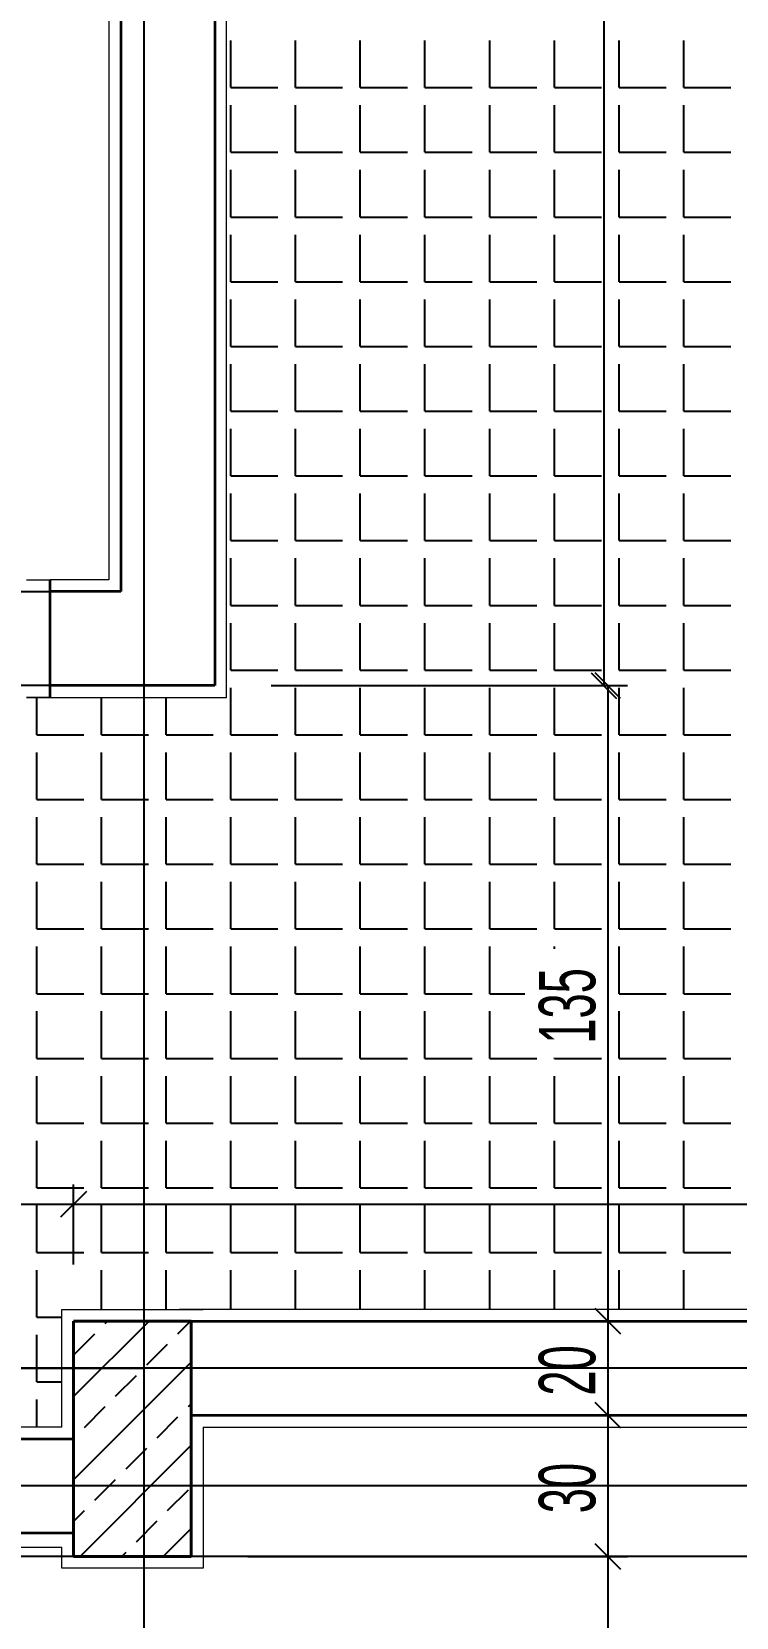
# Model space of a CAD drawing. Header units: inches. Extents: x -7543 to -822, y 102837 to 190349.
# Drawn here: x -836.43296 to -836.41799, y 102836.9112 to 102836.94489 of the extents above; entities that cross this region are included whole.
import ezdxf

# ---------------------------------------------------------------- set-up
doc = ezdxf.new("R2010")
doc.units = ezdxf.units.IN
doc.header["$MEASUREMENT"] = 0
doc.linetypes.add('DASHDOTX2', pattern=[2, 1, -0.5, 0, -0.5])
doc.layers.get('Defpoints').update_dxf_attribs({"lineweight": 25})
for name, color, linetype, lineweight in [('AKS', 1, 'Continuous', 25), ('ICOL', 55, 'Continuous', 25), ('KOLON', 2, 'Continuous', 40), ('SIVA', 150, 'Continuous', 15), ('TARAMA', 8, 'Continuous', 25)]:
    doc.layers.add(name, color=color, linetype=linetype, lineweight=lineweight)
doc.layers.add('DUVAR', color=7, linetype='Continuous', lineweight=35, true_color=0xfc4642)
doc.layers.add('KAPI', color=7, linetype='Continuous', lineweight=18, true_color=0xffb360)
doc.styles.add('OLCU', font='tromand.shx', dxfattribs={"width": 0.6, "height": 12})

msp = doc.modelspace()

# ---------------------------------------------------------------- linework, layer by layer
at = {"layer": 'AKS', "linetype": 'DASHDOTX2', "ltscale": 10}
for p, q in [((-836.4305718610788, 102836.7964196347), (-836.4305718610788, 102837.0303757568)), ((-836.761077946379, 102836.9164930621), (-836.4305718610788, 102836.9164930621)), ((-836.3421897165874, 102836.9164930621), (-836.4982301355558, 102836.9164930621)), ((-836.3421897165874, 102836.9139930621), (-836.5470718610787, 102836.9139930621)), ((-836.3421897165874, 102836.9124930621), (-836.5470718610787, 102836.9124930621))]:
    msp.add_line(p, q, dxfattribs=at)
at = {"layer": 'Defpoints', "color": 3}
for p, q in [((-836.4290718785708, 102836.9874931514), (-836.4290718785708, 102836.9309935745)), ((-836.4310718785708, 102836.9329935745), (-836.4310718785708, 102836.9609935745)), ((-836.4525718610785, 102836.9329935745), (-836.4325718610785, 102836.9329935745)), ((-836.4325718610785, 102836.9329935745), (-836.4310718785708, 102836.9329935745)), ((-836.4325718610785, 102836.9309935745), (-836.4525718610785, 102836.9309935745)), ((-836.4290718785708, 102836.9309935745), (-836.4325718610785, 102836.9309935745)), ((-836.4320718610787, 102836.9149930621), (-836.4320718610787, 102836.9174930621)), ((-836.4320718610787, 102836.9174930621), (-836.4295718610788, 102836.9174930621)), ((-836.4295718610788, 102836.9174930621), (-836.4015718610788, 102836.9174930621)), ((-836.4015718610788, 102836.9154930621), (-836.4295718610788, 102836.9154930621)), ((-836.4295718610788, 102836.9154930621), (-836.4295718610788, 102836.9124930621)), ((-836.4545718610785, 102836.9149930621), (-836.4320718610787, 102836.9149930621)), ((-836.4320718610787, 102836.9129930621), (-836.4545718610785, 102836.9129930621)), ((-836.4320718610787, 102836.9124930621), (-836.4320718610787, 102836.9129930621)), ((-836.4295718610788, 102836.9124930621), (-836.4320718610787, 102836.9124930621))]:
    msp.add_line(p, q, dxfattribs=at)
at = {"layer": 'Defpoints'}
for p, q in [((-836.4525718610785, 102836.9329935745), (-836.4325718610785, 102836.9329935745)), ((-836.4325718610785, 102836.9309935745), (-836.4525718610785, 102836.9309935745))]:
    msp.add_line(p, q, dxfattribs=at)
at = {"layer": 'DUVAR'}
for p, q in [((-836.4290718785708, 102836.9874930621), (-836.4290718785708, 102836.9309935745)), ((-836.4310718785708, 102836.9609935745), (-836.4310718785708, 102836.9329935745)), ((-836.4325718610785, 102836.9307435745), (-836.4325718610785, 102836.9332435745)), ((-836.4310718785708, 102836.9329935745), (-836.4325718610785, 102836.9329935745)), ((-836.4290718785708, 102836.9309935745), (-836.4325718610785, 102836.9309935745)), ((-836.4295718610786, 102836.9174930621), (-836.4015718610785, 102836.9174930621)), ((-836.4295718610786, 102836.9154930621), (-836.4015718610785, 102836.9154930621)), ((-836.4545718610785, 102836.9149930621), (-836.4320718610785, 102836.9149930621)), ((-836.4545718610785, 102836.9129930621), (-836.4320718610785, 102836.9129930621))]:
    msp.add_line(p, q, dxfattribs=at)
at = {"layer": 'ICOL'}
for p, q in [((-836.4208007992792, 102836.9874931514), (-836.4208007992792, 102836.9309935745)), ((-836.4210707992792, 102836.9312635745), (-836.4205307992792, 102836.9307235745)), ((-836.4204507992793, 102836.9307235745), (-836.4209907992793, 102836.9312635745)), ((-836.4278718785708, 102836.9309935745), (-836.4203807992792, 102836.9309935745)), ((-836.4278718785708, 102836.9309935745), (-836.4203007992792, 102836.9309935745)), ((-836.4207207992793, 102836.9309935745), (-836.4207207992793, 102836.9174930621)), ((-836.4323418610787, 102836.9197068815), (-836.4318018610787, 102836.9202468815)), ((-836.4318018610787, 102836.9202468815), (-836.4323418610787, 102836.9197068815)), ((-836.4320718610787, 102836.9186930621), (-836.4320718610787, 102836.9203968815)), ((-836.4320718610787, 102836.9186930621), (-836.4320718610787, 102836.9203968815)), ((-836.4545718610785, 102836.9199768815), (-836.4320718610787, 102836.9199768815)), ((-836.4320718610787, 102836.9199768815), (-836.4015718610788, 102836.9199768815)), ((-836.4209907992793, 102836.9177630621), (-836.4204507992793, 102836.9172230621)), ((-836.4204507992793, 102836.9172230621), (-836.4209907992793, 102836.9177630621)), ((-836.4214018583729, 102836.9174930621), (-836.4211407992792, 102836.9174930621)), ((-836.4214018583729, 102836.9174930621), (-836.4211407992792, 102836.9174930621)), ((-836.4207207992793, 102836.9174930621), (-836.4207207992793, 102836.9154930621)), ((-836.4209907992793, 102836.9157630621), (-836.4204507992793, 102836.9152230621)), ((-836.4204507992793, 102836.9152230621), (-836.4209907992793, 102836.9157630621)), ((-836.4213018028335, 102836.9154930621), (-836.4211407992792, 102836.9154930621)), ((-836.4213018028335, 102836.9154930621), (-836.4211407992792, 102836.9154930621)), ((-836.4207207992793, 102836.9154930621), (-836.4207207992793, 102836.9124930621)), ((-836.4283718610787, 102836.9124930621), (-836.4203007992792, 102836.9124930621)), ((-836.4283718610787, 102836.9124930621), (-836.4203007992792, 102836.9124930621)), ((-836.4209907992793, 102836.9127630621), (-836.4204507992793, 102836.9122230621)), ((-836.4204507992793, 102836.9122230621), (-836.4209907992793, 102836.9127630621)), ((-836.4207207992793, 102836.9124930621), (-836.4207207992793, 102836.8924930621))]:
    msp.add_line(p, q, dxfattribs=at)
at = {"layer": 'KAPI'}
for p, q in [((-836.4330718610786, 102836.9332435745), (-836.4325718610785, 102836.9332435745)), ((-836.4325718610785, 102836.9307435745), (-836.4330718610786, 102836.9307435745)), ((-836.4330718610786, 102836.9307435745), (-836.4325718610785, 102836.9307435745))]:
    msp.add_line(p, q, dxfattribs=at)
at = {"layer": 'KOLON'}
for p, q in [((-836.4320718610787, 102836.9174930621), (-836.4295718610788, 102836.9174930621)), ((-836.4320718610787, 102836.9124930621), (-836.4320718610787, 102836.9174930621)), ((-836.4295718610788, 102836.9174930621), (-836.4295718610788, 102836.9124930621)), ((-836.4295718610788, 102836.9124930621), (-836.4320718610787, 102836.9124930621))]:
    msp.add_line(p, q, dxfattribs=at)
at = {"layer": 'SIVA'}
for p, q in [((-836.4288218785708, 102836.9307435745), (-836.4288218785708, 102836.9871931514)), ((-836.4313218785708, 102836.9607435745), (-836.4313218785708, 102836.9332435745)), ((-836.4313218785708, 102836.9332435745), (-836.4325718610785, 102836.9332435745)), ((-836.4325718610785, 102836.9307435745), (-836.4288218785708, 102836.9307435745)), ((-836.4323218610788, 102836.9177430621), (-836.4293218610787, 102836.9177430621)), ((-836.4323218610787, 102836.9152430621), (-836.4323218610788, 102836.9177430621)), ((-836.4018218610787, 102836.9177430621), (-836.4298218610787, 102836.9177430621)), ((-836.4323218610787, 102836.9152430621), (-836.4543218610786, 102836.9152430621)), ((-836.4293218610787, 102836.9152430621), (-836.4293218610787, 102836.9122430621)), ((-836.4293218610787, 102836.9152430621), (-836.4013218610787, 102836.9152430621)), ((-836.4597718610787, 102836.9126930621), (-836.4323218610788, 102836.9126930621)), ((-836.4323218610788, 102836.9122430621), (-836.4323218610788, 102836.9126930621)), ((-836.4293218610787, 102836.9122430621), (-836.4323218610788, 102836.9122430621))]:
    msp.add_line(p, q, dxfattribs=at)
at = {"layer": 'TARAMA'}
for p, q in [((-836.4287292291789, 102836.9436994728), (-836.4287292291789, 102836.9446994728)), ((-836.427354229179, 102836.9436994728), (-836.427354229179, 102836.9446994728)), ((-836.4259792291789, 102836.9436994728), (-836.4259792291789, 102836.9446994728)), ((-836.424604229179, 102836.9436994728), (-836.424604229179, 102836.9446994728)), ((-836.4232292291789, 102836.9436994728), (-836.4232292291789, 102836.9446994728)), ((-836.421854229179, 102836.9436994728), (-836.421854229179, 102836.9446994728)), ((-836.4204792291789, 102836.9436994728), (-836.4204792291789, 102836.9446994728)), ((-836.4191042291789, 102836.9436994728), (-836.4191042291789, 102836.9446994728)), ((-836.4287292291789, 102836.9436994728), (-836.4277292291789, 102836.9436994728)), ((-836.427354229179, 102836.9436994728), (-836.426354229179, 102836.9436994728)), ((-836.4259792291789, 102836.9436994728), (-836.4249792291789, 102836.9436994728)), ((-836.424604229179, 102836.9436994728), (-836.4236042291789, 102836.9436994728)), ((-836.4232292291789, 102836.9436994728), (-836.4222292291789, 102836.9436994728)), ((-836.421854229179, 102836.9436994728), (-836.420854229179, 102836.9436994728)), ((-836.4204792291789, 102836.9436994728), (-836.4194792291789, 102836.9436994728)), ((-836.4191042291789, 102836.9436994728), (-836.4181042291789, 102836.9436994728)), ((-836.4287292291789, 102836.9423244728), (-836.4287292291789, 102836.9433244728)), ((-836.427354229179, 102836.9423244728), (-836.427354229179, 102836.9433244728)), ((-836.4259792291789, 102836.9423244728), (-836.4259792291789, 102836.9433244728)), ((-836.424604229179, 102836.9423244728), (-836.424604229179, 102836.9433244728)), ((-836.4232292291789, 102836.9423244728), (-836.4232292291789, 102836.9433244728)), ((-836.421854229179, 102836.9423244728), (-836.421854229179, 102836.9433244728)), ((-836.4204792291789, 102836.9423244728), (-836.4204792291789, 102836.9433244728)), ((-836.4191042291789, 102836.9423244728), (-836.4191042291789, 102836.9433244728)), ((-836.4287292291789, 102836.9423244728), (-836.4277292291789, 102836.9423244728)), ((-836.427354229179, 102836.9423244728), (-836.426354229179, 102836.9423244728)), ((-836.4259792291789, 102836.9423244728), (-836.4249792291789, 102836.9423244728)), ((-836.424604229179, 102836.9423244728), (-836.4236042291789, 102836.9423244728)), ((-836.4232292291789, 102836.9423244728), (-836.4222292291789, 102836.9423244728)), ((-836.421854229179, 102836.9423244728), (-836.420854229179, 102836.9423244728)), ((-836.4204792291789, 102836.9423244728), (-836.4194792291789, 102836.9423244728)), ((-836.4191042291789, 102836.9423244728), (-836.4181042291789, 102836.9423244728)), ((-836.4287292291789, 102836.9409494728), (-836.4287292291789, 102836.9419494728)), ((-836.427354229179, 102836.9409494728), (-836.427354229179, 102836.9419494728)), ((-836.4259792291789, 102836.9409494728), (-836.4259792291789, 102836.9419494728)), ((-836.424604229179, 102836.9409494728), (-836.424604229179, 102836.9419494728)), ((-836.4232292291789, 102836.9409494728), (-836.4232292291789, 102836.9419494728)), ((-836.421854229179, 102836.9409494728), (-836.421854229179, 102836.9419494728)), ((-836.4204792291789, 102836.9409494728), (-836.4204792291789, 102836.9419494728)), ((-836.4191042291789, 102836.9409494728), (-836.4191042291789, 102836.9419494728)), ((-836.4287292291789, 102836.9409494728), (-836.4277292291789, 102836.9409494728)), ((-836.427354229179, 102836.9409494728), (-836.426354229179, 102836.9409494728)), ((-836.4259792291789, 102836.9409494728), (-836.4249792291789, 102836.9409494728)), ((-836.424604229179, 102836.9409494728), (-836.4236042291789, 102836.9409494728)), ((-836.4232292291789, 102836.9409494728), (-836.4222292291789, 102836.9409494728)), ((-836.421854229179, 102836.9409494728), (-836.420854229179, 102836.9409494728)), ((-836.4204792291789, 102836.9409494728), (-836.4194792291789, 102836.9409494728)), ((-836.4191042291789, 102836.9409494728), (-836.4181042291789, 102836.9409494728)), ((-836.4287292291789, 102836.9395744728), (-836.4287292291789, 102836.9405744728)), ((-836.427354229179, 102836.9395744728), (-836.427354229179, 102836.9405744728)), ((-836.4259792291789, 102836.9395744728), (-836.4259792291789, 102836.9405744728)), ((-836.424604229179, 102836.9395744728), (-836.424604229179, 102836.9405744728)), ((-836.4232292291789, 102836.9395744728), (-836.4232292291789, 102836.9405744728)), ((-836.421854229179, 102836.9395744728), (-836.421854229179, 102836.9405744728)), ((-836.4204792291789, 102836.9395744728), (-836.4204792291789, 102836.9405744728)), ((-836.4191042291789, 102836.9395744728), (-836.4191042291789, 102836.9405744728)), ((-836.4287292291789, 102836.9395744728), (-836.4277292291789, 102836.9395744728)), ((-836.427354229179, 102836.9395744728), (-836.426354229179, 102836.9395744728)), ((-836.4259792291789, 102836.9395744728), (-836.4249792291789, 102836.9395744728)), ((-836.424604229179, 102836.9395744728), (-836.4236042291789, 102836.9395744728)), ((-836.4232292291789, 102836.9395744728), (-836.4222292291789, 102836.9395744728)), ((-836.421854229179, 102836.9395744728), (-836.420854229179, 102836.9395744728)), ((-836.4204792291789, 102836.9395744728), (-836.4194792291789, 102836.9395744728)), ((-836.4191042291789, 102836.9395744728), (-836.4181042291789, 102836.9395744728)), ((-836.4287292291789, 102836.9381994728), (-836.4287292291789, 102836.9391994728)), ((-836.427354229179, 102836.9381994728), (-836.427354229179, 102836.9391994728)), ((-836.4259792291789, 102836.9381994728), (-836.4259792291789, 102836.9391994728)), ((-836.424604229179, 102836.9381994728), (-836.424604229179, 102836.9391994728)), ((-836.4232292291789, 102836.9381994728), (-836.4232292291789, 102836.9391994728)), ((-836.421854229179, 102836.9381994728), (-836.421854229179, 102836.9391994728)), ((-836.4204792291789, 102836.9381994728), (-836.4204792291789, 102836.9391994728)), ((-836.4191042291789, 102836.9381994728), (-836.4191042291789, 102836.9391994728)), ((-836.4287292291789, 102836.9381994728), (-836.4277292291789, 102836.9381994728)), ((-836.427354229179, 102836.9381994728), (-836.426354229179, 102836.9381994728)), ((-836.4259792291789, 102836.9381994728), (-836.4249792291789, 102836.9381994728)), ((-836.424604229179, 102836.9381994728), (-836.4236042291789, 102836.9381994728)), ((-836.4232292291789, 102836.9381994728), (-836.4222292291789, 102836.9381994728)), ((-836.421854229179, 102836.9381994728), (-836.420854229179, 102836.9381994728)), ((-836.4204792291789, 102836.9381994728), (-836.4194792291789, 102836.9381994728)), ((-836.4191042291789, 102836.9381994728), (-836.4181042291789, 102836.9381994728)), ((-836.4287292291789, 102836.9368244728), (-836.4287292291789, 102836.9378244728)), ((-836.427354229179, 102836.9368244728), (-836.427354229179, 102836.9378244728)), ((-836.4259792291789, 102836.9368244728), (-836.4259792291789, 102836.9378244728)), ((-836.424604229179, 102836.9368244728), (-836.424604229179, 102836.9378244728)), ((-836.4232292291789, 102836.9368244728), (-836.4232292291789, 102836.9378244728)), ((-836.421854229179, 102836.9368244728), (-836.421854229179, 102836.9378244728)), ((-836.4204792291789, 102836.9368244728), (-836.4204792291789, 102836.9378244728)), ((-836.4191042291789, 102836.9368244728), (-836.4191042291789, 102836.9378244728)), ((-836.4287292291789, 102836.9368244728), (-836.4277292291789, 102836.9368244728)), ((-836.427354229179, 102836.9368244728), (-836.426354229179, 102836.9368244728)), ((-836.4259792291789, 102836.9368244728), (-836.4249792291789, 102836.9368244728)), ((-836.424604229179, 102836.9368244728), (-836.4236042291789, 102836.9368244728)), ((-836.4232292291789, 102836.9368244728), (-836.4222292291789, 102836.9368244728)), ((-836.421854229179, 102836.9368244728), (-836.420854229179, 102836.9368244728)), ((-836.4204792291789, 102836.9368244728), (-836.4194792291789, 102836.9368244728)), ((-836.4191042291789, 102836.9368244728), (-836.4181042291789, 102836.9368244728)), ((-836.4287292291789, 102836.9354494728), (-836.4287292291789, 102836.9364494728)), ((-836.427354229179, 102836.9354494728), (-836.427354229179, 102836.9364494728)), ((-836.4259792291789, 102836.9354494728), (-836.4259792291789, 102836.9364494728)), ((-836.424604229179, 102836.9354494728), (-836.424604229179, 102836.9364494728)), ((-836.4232292291789, 102836.9354494728), (-836.4232292291789, 102836.9364494728)), ((-836.421854229179, 102836.9354494728), (-836.421854229179, 102836.9364494728)), ((-836.4204792291789, 102836.9354494728), (-836.4204792291789, 102836.9364494728)), ((-836.4191042291789, 102836.9354494728), (-836.4191042291789, 102836.9364494728)), ((-836.4287292291789, 102836.9354494728), (-836.4277292291789, 102836.9354494728)), ((-836.427354229179, 102836.9354494728), (-836.426354229179, 102836.9354494728)), ((-836.4259792291789, 102836.9354494728), (-836.4249792291789, 102836.9354494728)), ((-836.424604229179, 102836.9354494728), (-836.4236042291789, 102836.9354494728)), ((-836.4232292291789, 102836.9354494728), (-836.4222292291789, 102836.9354494728)), ((-836.421854229179, 102836.9354494728), (-836.420854229179, 102836.9354494728)), ((-836.4204792291789, 102836.9354494728), (-836.4194792291789, 102836.9354494728)), ((-836.4191042291789, 102836.9354494728), (-836.4181042291789, 102836.9354494728)), ((-836.4287292291789, 102836.9340744728), (-836.4287292291789, 102836.9350744728)), ((-836.427354229179, 102836.9340744728), (-836.427354229179, 102836.9350744728)), ((-836.4259792291789, 102836.9340744728), (-836.4259792291789, 102836.9350744728)), ((-836.424604229179, 102836.9340744728), (-836.424604229179, 102836.9350744728)), ((-836.4232292291789, 102836.9340744728), (-836.4232292291789, 102836.9350744728)), ((-836.421854229179, 102836.9340744728), (-836.421854229179, 102836.9350744728)), ((-836.4204792291789, 102836.9340744728), (-836.4204792291789, 102836.9350744728)), ((-836.4191042291789, 102836.9340744728), (-836.4191042291789, 102836.9350744728)), ((-836.4287292291789, 102836.9340744728), (-836.4277292291789, 102836.9340744728)), ((-836.427354229179, 102836.9340744728), (-836.426354229179, 102836.9340744728)), ((-836.4259792291789, 102836.9340744728), (-836.4249792291789, 102836.9340744728)), ((-836.424604229179, 102836.9340744728), (-836.4236042291789, 102836.9340744728)), ((-836.4232292291789, 102836.9340744728), (-836.4222292291789, 102836.9340744728)), ((-836.421854229179, 102836.9340744728), (-836.420854229179, 102836.9340744728)), ((-836.4204792291789, 102836.9340744728), (-836.4194792291789, 102836.9340744728)), ((-836.4191042291789, 102836.9340744728), (-836.4181042291789, 102836.9340744728)), ((-836.4287292291789, 102836.9326994728), (-836.4287292291789, 102836.9336994728)), ((-836.427354229179, 102836.9326994728), (-836.427354229179, 102836.9336994728)), ((-836.4259792291789, 102836.9326994728), (-836.4259792291789, 102836.9336994728)), ((-836.424604229179, 102836.9326994728), (-836.424604229179, 102836.9336994728)), ((-836.4232292291789, 102836.9326994728), (-836.4232292291789, 102836.9336994728)), ((-836.421854229179, 102836.9326994728), (-836.421854229179, 102836.9336994728)), ((-836.4204792291789, 102836.9326994728), (-836.4204792291789, 102836.9336994728)), ((-836.4191042291789, 102836.9326994728), (-836.4191042291789, 102836.9336994728)), ((-836.4287292291789, 102836.9326994728), (-836.4277292291789, 102836.9326994728)), ((-836.427354229179, 102836.9326994728), (-836.426354229179, 102836.9326994728)), ((-836.4259792291789, 102836.9326994728), (-836.4249792291789, 102836.9326994728)), ((-836.424604229179, 102836.9326994728), (-836.4236042291789, 102836.9326994728)), ((-836.4232292291789, 102836.9326994728), (-836.4222292291789, 102836.9326994728)), ((-836.421854229179, 102836.9326994728), (-836.420854229179, 102836.9326994728)), ((-836.4204792291789, 102836.9326994728), (-836.4194792291789, 102836.9326994728)), ((-836.4191042291789, 102836.9326994728), (-836.4181042291789, 102836.9326994728)), ((-836.4287292291789, 102836.9313244728), (-836.4287292291789, 102836.9323244728)), ((-836.427354229179, 102836.9313244728), (-836.427354229179, 102836.9323244728)), ((-836.4259792291789, 102836.9313244728), (-836.4259792291789, 102836.9323244728)), ((-836.424604229179, 102836.9313244728), (-836.424604229179, 102836.9323244728)), ((-836.4232292291789, 102836.9313244728), (-836.4232292291789, 102836.9323244728)), ((-836.421854229179, 102836.9313244728), (-836.421854229179, 102836.9323244728)), ((-836.4204792291789, 102836.9313244728), (-836.4204792291789, 102836.9323244728)), ((-836.4191042291789, 102836.9313244728), (-836.4191042291789, 102836.9323244728)), ((-836.4287292291789, 102836.9313244728), (-836.4277292291789, 102836.9313244728)), ((-836.427354229179, 102836.9313244728), (-836.426354229179, 102836.9313244728)), ((-836.4259792291789, 102836.9313244728), (-836.4249792291789, 102836.9313244728)), ((-836.424604229179, 102836.9313244728), (-836.4236042291789, 102836.9313244728)), ((-836.4232292291789, 102836.9313244728), (-836.4222292291789, 102836.9313244728)), ((-836.421854229179, 102836.9313244728), (-836.420854229179, 102836.9313244728)), ((-836.4204792291789, 102836.9313244728), (-836.4194792291789, 102836.9313244728)), ((-836.4191042291789, 102836.9313244728), (-836.4181042291789, 102836.9313244728)), ((-836.4328542291789, 102836.9299494728), (-836.4328542291789, 102836.9307435745)), ((-836.4314792291789, 102836.9299494728), (-836.4314792291789, 102836.9307435745)), ((-836.4301042291789, 102836.9299494728), (-836.4301042291789, 102836.9307435745)), ((-836.4287292291789, 102836.9299494728), (-836.4287292291789, 102836.9309494728)), ((-836.427354229179, 102836.9299494728), (-836.427354229179, 102836.9309494728)), ((-836.4259792291789, 102836.9299494728), (-836.4259792291789, 102836.9309494728)), ((-836.424604229179, 102836.9299494728), (-836.424604229179, 102836.9309494728)), ((-836.4232292291789, 102836.9299494728), (-836.4232292291789, 102836.9309494728)), ((-836.421854229179, 102836.9299494728), (-836.421854229179, 102836.9309494728)), ((-836.4204792291789, 102836.9299494728), (-836.4204792291789, 102836.9309494728)), ((-836.4191042291789, 102836.9299494728), (-836.4191042291789, 102836.9309494728)), ((-836.4328542291789, 102836.9299494728), (-836.431854229179, 102836.9299494728)), ((-836.4314792291789, 102836.9299494728), (-836.4305718610788, 102836.9299494728)), ((-836.4305718610788, 102836.9299494728), (-836.4304792291789, 102836.9299494728)), ((-836.4301042291789, 102836.9299494728), (-836.429104229179, 102836.9299494728)), ((-836.4287292291789, 102836.9299494728), (-836.4277292291789, 102836.9299494728)), ((-836.427354229179, 102836.9299494728), (-836.426354229179, 102836.9299494728)), ((-836.4259792291789, 102836.9299494728), (-836.4249792291789, 102836.9299494728)), ((-836.424604229179, 102836.9299494728), (-836.4236042291789, 102836.9299494728)), ((-836.4232292291789, 102836.9299494728), (-836.4222292291789, 102836.9299494728)), ((-836.421854229179, 102836.9299494728), (-836.420854229179, 102836.9299494728)), ((-836.4204792291789, 102836.9299494728), (-836.4194792291789, 102836.9299494728)), ((-836.4191042291789, 102836.9299494728), (-836.4181042291789, 102836.9299494728)), ((-836.4328542291789, 102836.9285744728), (-836.4328542291789, 102836.9295744728)), ((-836.4314792291789, 102836.9285744728), (-836.4314792291789, 102836.9295744728)), ((-836.4301042291789, 102836.9285744728), (-836.4301042291789, 102836.9295744728)), ((-836.4287292291789, 102836.9285744728), (-836.4287292291789, 102836.9295744728)), ((-836.427354229179, 102836.9285744728), (-836.427354229179, 102836.9295744728)), ((-836.4259792291789, 102836.9285744728), (-836.4259792291789, 102836.9295744728)), ((-836.424604229179, 102836.9285744728), (-836.424604229179, 102836.9295744728)), ((-836.4232292291789, 102836.9285744728), (-836.4232292291789, 102836.9295744728)), ((-836.421854229179, 102836.9285744728), (-836.421854229179, 102836.9295744728)), ((-836.4204792291789, 102836.9285744728), (-836.4204792291789, 102836.9295744728)), ((-836.4191042291789, 102836.9285744728), (-836.4191042291789, 102836.9295744728)), ((-836.4328542291789, 102836.9285744728), (-836.431854229179, 102836.9285744728)), ((-836.4314792291789, 102836.9285744728), (-836.4305718610788, 102836.9285744728)), ((-836.4305718610788, 102836.9285744728), (-836.4304792291789, 102836.9285744728)), ((-836.4301042291789, 102836.9285744728), (-836.429104229179, 102836.9285744728)), ((-836.4287292291789, 102836.9285744728), (-836.4277292291789, 102836.9285744728)), ((-836.427354229179, 102836.9285744728), (-836.426354229179, 102836.9285744728)), ((-836.4259792291789, 102836.9285744728), (-836.4249792291789, 102836.9285744728)), ((-836.424604229179, 102836.9285744728), (-836.4236042291789, 102836.9285744728)), ((-836.4232292291789, 102836.9285744728), (-836.4222292291789, 102836.9285744728)), ((-836.421854229179, 102836.9285744728), (-836.420854229179, 102836.9285744728)), ((-836.4204792291789, 102836.9285744728), (-836.4194792291789, 102836.9285744728)), ((-836.4191042291789, 102836.9285744728), (-836.4181042291789, 102836.9285744728)), ((-836.4328542291789, 102836.9271994728), (-836.4328542291789, 102836.9281994728)), ((-836.4314792291789, 102836.9271994728), (-836.4314792291789, 102836.9281994728)), ((-836.4301042291789, 102836.9271994728), (-836.4301042291789, 102836.9281994728)), ((-836.4287292291789, 102836.9271994728), (-836.4287292291789, 102836.9281994728)), ((-836.427354229179, 102836.9271994728), (-836.427354229179, 102836.9281994728)), ((-836.4259792291789, 102836.9271994728), (-836.4259792291789, 102836.9281994728)), ((-836.424604229179, 102836.9271994728), (-836.424604229179, 102836.9281994728)), ((-836.4232292291789, 102836.9271994728), (-836.4232292291789, 102836.9281994728)), ((-836.421854229179, 102836.9271994728), (-836.421854229179, 102836.9281994728)), ((-836.4204792291789, 102836.9271994728), (-836.4204792291789, 102836.9281994728)), ((-836.4191042291789, 102836.9271994728), (-836.4191042291789, 102836.9281994728)), ((-836.4328542291789, 102836.9271994728), (-836.431854229179, 102836.9271994728)), ((-836.4314792291789, 102836.9271994728), (-836.4305718610788, 102836.9271994728)), ((-836.4305718610788, 102836.9271994728), (-836.4304792291789, 102836.9271994728)), ((-836.4301042291789, 102836.9271994728), (-836.429104229179, 102836.9271994728)), ((-836.4287292291789, 102836.9271994728), (-836.4277292291789, 102836.9271994728)), ((-836.427354229179, 102836.9271994728), (-836.426354229179, 102836.9271994728)), ((-836.4259792291789, 102836.9271994728), (-836.4249792291789, 102836.9271994728)), ((-836.424604229179, 102836.9271994728), (-836.4236042291789, 102836.9271994728)), ((-836.4232292291789, 102836.9271994728), (-836.4222292291789, 102836.9271994728)), ((-836.421854229179, 102836.9271994728), (-836.420854229179, 102836.9271994728)), ((-836.4204792291789, 102836.9271994728), (-836.4194792291789, 102836.9271994728)), ((-836.4191042291789, 102836.9271994728), (-836.4181042291789, 102836.9271994728)), ((-836.4328542291789, 102836.9258244728), (-836.4328542291789, 102836.9268244728)), ((-836.4314792291789, 102836.9258244728), (-836.4314792291789, 102836.9268244728)), ((-836.4301042291789, 102836.9258244728), (-836.4301042291789, 102836.9268244728)), ((-836.4287292291789, 102836.9258244728), (-836.4287292291789, 102836.9268244728)), ((-836.427354229179, 102836.9258244728), (-836.427354229179, 102836.9268244728)), ((-836.4259792291789, 102836.9258244728), (-836.4259792291789, 102836.9268244728)), ((-836.424604229179, 102836.9258244728), (-836.424604229179, 102836.9268244728)), ((-836.4232292291789, 102836.9258244728), (-836.4232292291789, 102836.9268244728)), ((-836.421854229179, 102836.9258244728), (-836.421854229179, 102836.9268244728)), ((-836.4204792291789, 102836.9258244728), (-836.4204792291789, 102836.9268244728)), ((-836.4191042291789, 102836.9258244728), (-836.4191042291789, 102836.9268244728)), ((-836.4328542291789, 102836.9258244728), (-836.431854229179, 102836.9258244728)), ((-836.4314792291789, 102836.9258244728), (-836.4305718610788, 102836.9258244728)), ((-836.4305718610788, 102836.9258244728), (-836.4304792291789, 102836.9258244728)), ((-836.4301042291789, 102836.9258244728), (-836.429104229179, 102836.9258244728)), ((-836.4287292291789, 102836.9258244728), (-836.4277292291789, 102836.9258244728)), ((-836.427354229179, 102836.9258244728), (-836.426354229179, 102836.9258244728)), ((-836.4259792291789, 102836.9258244728), (-836.4249792291789, 102836.9258244728)), ((-836.424604229179, 102836.9258244728), (-836.4236042291789, 102836.9258244728)), ((-836.4232292291789, 102836.9258244728), (-836.4222292291789, 102836.9258244728)), ((-836.421854229179, 102836.9258244728), (-836.420854229179, 102836.9258244728)), ((-836.4204792291789, 102836.9258244728), (-836.4194792291789, 102836.9258244728)), ((-836.4191042291789, 102836.9258244728), (-836.4181042291789, 102836.9258244728)), ((-836.4328542291789, 102836.9244494728), (-836.4328542291789, 102836.9254494728)), ((-836.4314792291789, 102836.9244494728), (-836.4314792291789, 102836.9254494728)), ((-836.4301042291789, 102836.9244494728), (-836.4301042291789, 102836.9254494728)), ((-836.4287292291789, 102836.9244494728), (-836.4287292291789, 102836.9254494728)), ((-836.427354229179, 102836.9244494728), (-836.427354229179, 102836.9254494728)), ((-836.4259792291789, 102836.9244494728), (-836.4259792291789, 102836.9254494728)), ((-836.424604229179, 102836.9244494728), (-836.424604229179, 102836.9254494728)), ((-836.4232292291789, 102836.9244494728), (-836.4232292291789, 102836.9254494728)), ((-836.421854229179, 102836.9254004612), (-836.421854229179, 102836.9254494728)), ((-836.4204792291789, 102836.9244494728), (-836.4204792291789, 102836.9254494728)), ((-836.4191042291789, 102836.9244494728), (-836.4191042291789, 102836.9254494728)), ((-836.4328542291789, 102836.9244494728), (-836.431854229179, 102836.9244494728)), ((-836.4314792291789, 102836.9244494728), (-836.4305718610788, 102836.9244494728)), ((-836.4305718610788, 102836.9244494728), (-836.4304792291789, 102836.9244494728)), ((-836.4301042291789, 102836.9244494728), (-836.429104229179, 102836.9244494728)), ((-836.4287292291789, 102836.9244494728), (-836.4277292291789, 102836.9244494728)), ((-836.427354229179, 102836.9244494728), (-836.426354229179, 102836.9244494728)), ((-836.4259792291789, 102836.9244494728), (-836.4249792291789, 102836.9244494728)), ((-836.424604229179, 102836.9244494728), (-836.4236042291789, 102836.9244494728)), ((-836.4232292291789, 102836.9244494728), (-836.4224847992792, 102836.9244494728)), ((-836.4204792291789, 102836.9244494728), (-836.4194792291789, 102836.9244494728)), ((-836.4191042291789, 102836.9244494728), (-836.4181042291789, 102836.9244494728)), ((-836.4328542291789, 102836.9230744728), (-836.4328542291789, 102836.9240744728)), ((-836.4314792291789, 102836.9230744728), (-836.4314792291789, 102836.9240744728)), ((-836.4301042291789, 102836.9230744728), (-836.4301042291789, 102836.9240744728)), ((-836.4287292291789, 102836.9230744728), (-836.4287292291789, 102836.9240744728)), ((-836.427354229179, 102836.9230744728), (-836.427354229179, 102836.9240744728)), ((-836.4259792291789, 102836.9230744728), (-836.4259792291789, 102836.9240744728)), ((-836.424604229179, 102836.9230744728), (-836.424604229179, 102836.9240744728)), ((-836.4232292291789, 102836.9230744728), (-836.4232292291789, 102836.9240744728)), ((-836.4204792291789, 102836.9230744728), (-836.4204792291789, 102836.9240744728)), ((-836.4191042291789, 102836.9230744728), (-836.4191042291789, 102836.9240744728)), ((-836.4328542291789, 102836.9230744728), (-836.431854229179, 102836.9230744728)), ((-836.4314792291789, 102836.9230744728), (-836.4305718610788, 102836.9230744728)), ((-836.4305718610788, 102836.9230744728), (-836.4304792291789, 102836.9230744728)), ((-836.4301042291789, 102836.9230744728), (-836.429104229179, 102836.9230744728)), ((-836.4287292291789, 102836.9230744728), (-836.4277292291789, 102836.9230744728)), ((-836.427354229179, 102836.9230744728), (-836.426354229179, 102836.9230744728)), ((-836.4259792291789, 102836.9230744728), (-836.4249792291789, 102836.9230744728)), ((-836.424604229179, 102836.9230744728), (-836.4236042291789, 102836.9230744728)), ((-836.4232292291789, 102836.9230744728), (-836.4222292291789, 102836.9230744728)), ((-836.421854229179, 102836.9230744728), (-836.421854229179, 102836.9230861754)), ((-836.421854229179, 102836.9230744728), (-836.420854229179, 102836.9230744728)), ((-836.4204792291789, 102836.9230744728), (-836.4194792291789, 102836.9230744728)), ((-836.4191042291789, 102836.9230744728), (-836.4181042291789, 102836.9230744728)), ((-836.4328542291789, 102836.9216994728), (-836.4328542291789, 102836.9226994728)), ((-836.4314792291789, 102836.9216994728), (-836.4314792291789, 102836.9226994728)), ((-836.4301042291789, 102836.9216994728), (-836.4301042291789, 102836.9226994728)), ((-836.4287292291789, 102836.9216994728), (-836.4287292291789, 102836.9226994728)), ((-836.427354229179, 102836.9216994728), (-836.427354229179, 102836.9226994728)), ((-836.4259792291789, 102836.9216994728), (-836.4259792291789, 102836.9226994728)), ((-836.424604229179, 102836.9216994728), (-836.424604229179, 102836.9226994728)), ((-836.4232292291789, 102836.9216994728), (-836.4232292291789, 102836.9226994728)), ((-836.421854229179, 102836.9216994728), (-836.421854229179, 102836.9226994728)), ((-836.4204792291789, 102836.9216994728), (-836.4204792291789, 102836.9226994728)), ((-836.4191042291789, 102836.9216994728), (-836.4191042291789, 102836.9226994728)), ((-836.4328542291789, 102836.9216994728), (-836.431854229179, 102836.9216994728)), ((-836.4314792291789, 102836.9216994728), (-836.4305718610788, 102836.9216994728)), ((-836.4305718610788, 102836.9216994728), (-836.4304792291789, 102836.9216994728)), ((-836.4301042291789, 102836.9216994728), (-836.429104229179, 102836.9216994728)), ((-836.4287292291789, 102836.9216994728), (-836.4277292291789, 102836.9216994728)), ((-836.427354229179, 102836.9216994728), (-836.426354229179, 102836.9216994728)), ((-836.4259792291789, 102836.9216994728), (-836.4249792291789, 102836.9216994728)), ((-836.424604229179, 102836.9216994728), (-836.4236042291789, 102836.9216994728)), ((-836.4232292291789, 102836.9216994728), (-836.4222292291789, 102836.9216994728)), ((-836.421854229179, 102836.9216994728), (-836.420854229179, 102836.9216994728)), ((-836.4204792291789, 102836.9216994728), (-836.4194792291789, 102836.9216994728)), ((-836.4191042291789, 102836.9216994728), (-836.4181042291789, 102836.9216994728)), ((-836.4328542291789, 102836.9203244728), (-836.4328542291789, 102836.9213244728)), ((-836.4314792291789, 102836.9203244728), (-836.4314792291789, 102836.9213244728)), ((-836.4301042291789, 102836.9203244728), (-836.4301042291789, 102836.9213244728)), ((-836.4287292291789, 102836.9203244728), (-836.4287292291789, 102836.9213244728)), ((-836.427354229179, 102836.9203244728), (-836.427354229179, 102836.9213244728)), ((-836.4259792291789, 102836.9203244728), (-836.4259792291789, 102836.9213244728)), ((-836.424604229179, 102836.9203244728), (-836.424604229179, 102836.9213244728)), ((-836.4232292291789, 102836.9203244728), (-836.4232292291789, 102836.9213244728)), ((-836.421854229179, 102836.9203244728), (-836.421854229179, 102836.9213244728)), ((-836.4204792291789, 102836.9203244728), (-836.4204792291789, 102836.9213244728)), ((-836.4191042291789, 102836.9203244728), (-836.4191042291789, 102836.9213244728)), ((-836.4328542291789, 102836.9203244728), (-836.431854229179, 102836.9203244728)), ((-836.4314792291789, 102836.9203244728), (-836.4305718610788, 102836.9203244728)), ((-836.4305718610788, 102836.9203244728), (-836.4304792291789, 102836.9203244728)), ((-836.4301042291789, 102836.9203244728), (-836.429104229179, 102836.9203244728)), ((-836.4287292291789, 102836.9203244728), (-836.4277292291789, 102836.9203244728)), ((-836.427354229179, 102836.9203244728), (-836.426354229179, 102836.9203244728)), ((-836.4259792291789, 102836.9203244728), (-836.4249792291789, 102836.9203244728)), ((-836.424604229179, 102836.9203244728), (-836.4236042291789, 102836.9203244728)), ((-836.4232292291789, 102836.9203244728), (-836.4222292291789, 102836.9203244728)), ((-836.421854229179, 102836.9203244728), (-836.420854229179, 102836.9203244728)), ((-836.4204792291789, 102836.9203244728), (-836.4194792291789, 102836.9203244728)), ((-836.4191042291789, 102836.9203244728), (-836.4181042291789, 102836.9203244728)), ((-836.4328542291789, 102836.9189494728), (-836.4328542291789, 102836.9199494728)), ((-836.4314792291789, 102836.9189494728), (-836.4314792291789, 102836.9199494728)), ((-836.4301042291789, 102836.9189494728), (-836.4301042291789, 102836.9199494728)), ((-836.4287292291789, 102836.9189494728), (-836.4287292291789, 102836.9199494728)), ((-836.427354229179, 102836.9189494728), (-836.427354229179, 102836.9199494728)), ((-836.4259792291789, 102836.9189494728), (-836.4259792291789, 102836.9199494728)), ((-836.424604229179, 102836.9189494728), (-836.424604229179, 102836.9199494728)), ((-836.4232292291789, 102836.9189494728), (-836.4232292291789, 102836.9199494728)), ((-836.421854229179, 102836.9189494728), (-836.421854229179, 102836.9199494728)), ((-836.4204792291789, 102836.9189494728), (-836.4204792291789, 102836.9199494728)), ((-836.4191042291789, 102836.9189494728), (-836.4191042291789, 102836.9199494728)), ((-836.4328542291789, 102836.9189494728), (-836.431854229179, 102836.9189494728)), ((-836.4314792291789, 102836.9189494728), (-836.4305718610788, 102836.9189494728)), ((-836.4305718610788, 102836.9189494728), (-836.4304792291789, 102836.9189494728)), ((-836.4301042291789, 102836.9189494728), (-836.429104229179, 102836.9189494728)), ((-836.4287292291789, 102836.9189494728), (-836.4277292291789, 102836.9189494728)), ((-836.427354229179, 102836.9189494728), (-836.426354229179, 102836.9189494728)), ((-836.4259792291789, 102836.9189494728), (-836.4249792291789, 102836.9189494728)), ((-836.424604229179, 102836.9189494728), (-836.4236042291789, 102836.9189494728)), ((-836.4232292291789, 102836.9189494728), (-836.4222292291789, 102836.9189494728)), ((-836.421854229179, 102836.9189494728), (-836.420854229179, 102836.9189494728)), ((-836.4204792291789, 102836.9189494728), (-836.4194792291789, 102836.9189494728)), ((-836.4191042291789, 102836.9189494728), (-836.4181042291789, 102836.9189494728)), ((-836.4328542291789, 102836.9175744728), (-836.4328542291789, 102836.9185744728)), ((-836.4314792291789, 102836.9177430621), (-836.4314792291789, 102836.9185744728)), ((-836.4301042291789, 102836.9177430621), (-836.4301042291789, 102836.9185744728)), ((-836.4287292291789, 102836.9177430621), (-836.4287292291789, 102836.9185744728)), ((-836.427354229179, 102836.9177430621), (-836.427354229179, 102836.9185744728)), ((-836.4259792291789, 102836.9177430621), (-836.4259792291789, 102836.9185744728)), ((-836.424604229179, 102836.9177430621), (-836.424604229179, 102836.9185744728)), ((-836.4232292291789, 102836.9177430621), (-836.4232292291789, 102836.9185744728)), ((-836.421854229179, 102836.9177430621), (-836.421854229179, 102836.9185744728)), ((-836.4204792291789, 102836.9177430621), (-836.4204792291789, 102836.9185744728)), ((-836.4191042291789, 102836.9177430621), (-836.4191042291789, 102836.9185744728)), ((-836.4328542291789, 102836.9175744728), (-836.4323218610788, 102836.9175744728)), ((-836.4320718610787, 102836.9158905483), (-836.4304693472861, 102836.9174930621)), ((-836.4320635350982, 102836.9167827578), (-836.43162159336, 102836.9172246995)), ((-836.4314006224909, 102836.9174456704), (-836.4313532307641, 102836.9174930621)), ((-836.429853826407, 102836.9172246995), (-836.4295854638111, 102836.9174930621)), ((-836.4328542291789, 102836.9164930621), (-836.4328542291789, 102836.9171994728)), ((-836.4305167390144, 102836.9165617869), (-836.4300747972761, 102836.9170037287)), ((-836.4320718610787, 102836.9141227814), (-836.4295718610788, 102836.9166227814)), ((-836.4328542291789, 102836.9161994728), (-836.4328542291789, 102836.9164930621)), ((-836.4328542291789, 102836.9161994728), (-836.4323218610787, 102836.9161994728)), ((-836.4311796516217, 102836.9158988743), (-836.4307377098835, 102836.916340816)), ((-836.4328542291789, 102836.9152430621), (-836.4328542291789, 102836.9158244728)), ((-836.4318425642291, 102836.9152359617), (-836.4314006224909, 102836.9156779034)), ((-836.4296328555379, 102836.9156779034), (-836.4295718610788, 102836.9157388979)), ((-836.4302957681452, 102836.9150149908), (-836.429853826407, 102836.9154569326)), ((-836.4320718610787, 102836.9150066648), (-836.4320635350982, 102836.9150149908)), ((-836.4319338133802, 102836.9124930621), (-836.4295718610788, 102836.9148550144)), ((-836.4309586807526, 102836.9143520782), (-836.4305167390144, 102836.91479402)), ((-836.43162159336, 102836.9136891656), (-836.4311796516217, 102836.9141311074)), ((-836.4300747972761, 102836.9134681947), (-836.4296328555379, 102836.9139101365)), ((-836.4320718610787, 102836.9132388979), (-836.4318425642291, 102836.9134681947)), ((-836.4307377098835, 102836.9128052821), (-836.4302957681452, 102836.9132472239)), ((-836.4301660464273, 102836.9124930621), (-836.4295718610788, 102836.9130872475)), ((-836.4310499299052, 102836.9124930621), (-836.4309586807526, 102836.9125843113))]:
    msp.add_line(p, q, dxfattribs=at)

# ---------------------------------------------------------------- texts
at = {"layer": 'ICOL', "style": 'OLCU', "width": 0.6}
for s, p in [('135', (-836.4209847992793, 102836.9233861754)), ('20', (-836.4209847992793, 102836.915910205)), ('30', (-836.4209847992793, 102836.913410205))]:
    msp.add_text(s, height=0.0012, rotation=90, dxfattribs=at).set_placement(p)

doc.saveas('drawing.dxf')
